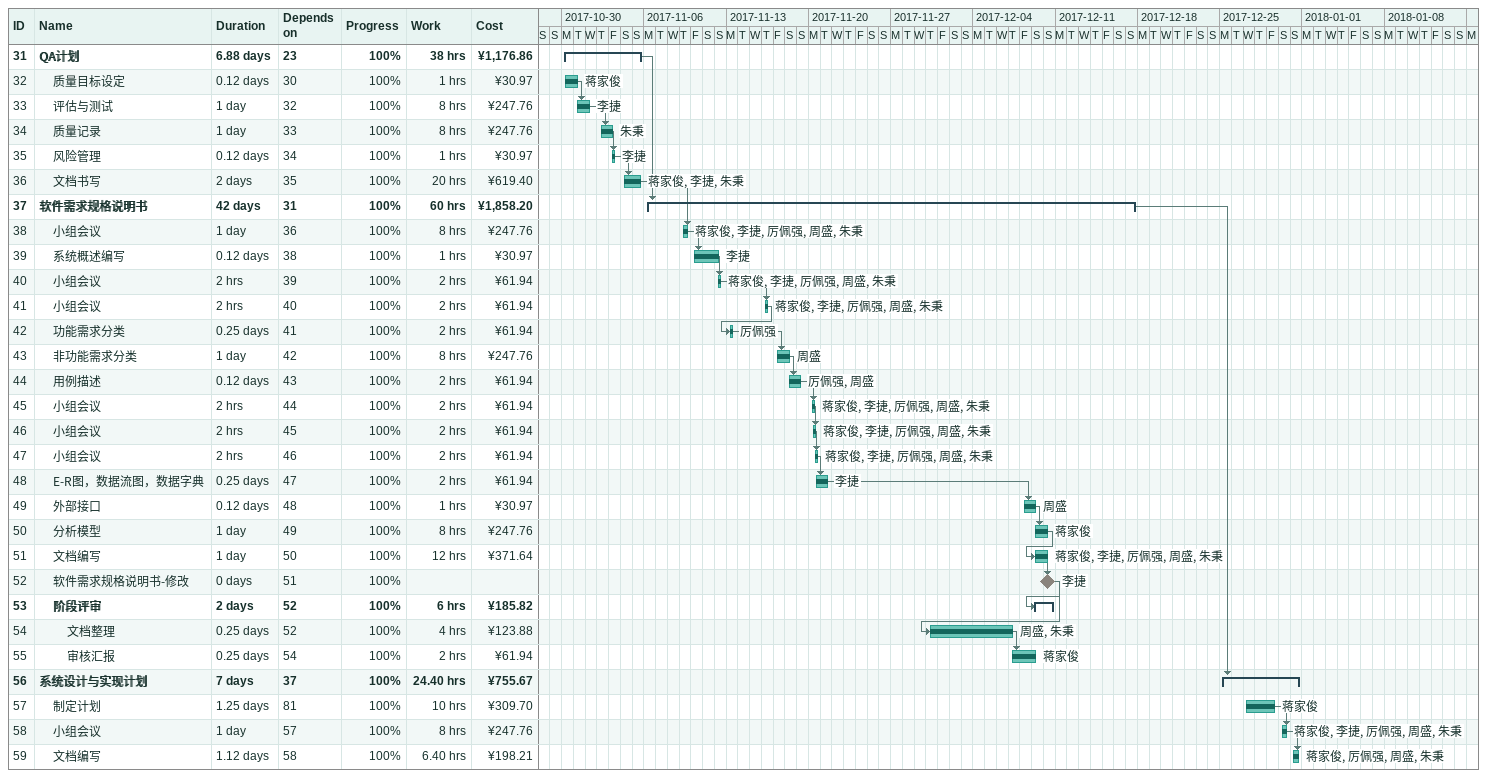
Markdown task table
| ID | Level | Task | Duration | Start | Finish | Predecessors | Resources | % complete | Work (h) | Cost (¥) |
|---|---|---|---|---|---|---|---|---|---|---|
| 31 | 1 | **QA计划** | 6.88d | 2017-10-30 | 2017-11-05 | 23 |  | 100 | 38 | 1176.86 |
| 32 | 2 | 质量目标设定 | 0.12d | 2017-10-30 | 2017-10-31 | 30 | 蒋家俊 | 100 | 1 | 30.97 |
| 33 | 2 | 评估与测试 | 1d | 2017-10-31 | 2017-11-01 | 32 | 李捷 | 100 | 8 | 247.76 |
| 34 | 2 | 质量记录 | 1d | 2017-11-02 | 2017-11-03 | 33 | 朱秉 | 100 | 8 | 247.76 |
| 35 | 2 | 风险管理 | 0.12d | 2017-11-03 | 2017-11-03 | 34 | 李捷 | 100 | 1 | 30.97 |
| 36 | 2 | 文档书写 | 2d | 2017-11-04 | 2017-11-05 | 35 | 蒋家俊, 李捷, 朱秉 | 100 | 20 | 619.40 |
| 37 | 1 | **软件需求规格说明书** | 42d | 2017-11-06 | 2017-12-17 | 31 |  | 100 | 60 | 1858.20 |
| 38 | 2 | 小组会议 | 1d | 2017-11-09 | 2017-11-09 | 36 | 蒋家俊, 李捷, 厉佩强, 周盛, 朱秉 | 100 | 8 | 247.76 |
| 39 | 2 | 系统概述编写 | 0.12d | 2017-11-10 | 2017-11-12 | 38 | 李捷 | 100 | 1 | 30.97 |
| 40 | 2 | 小组会议 | 2h | 2017-11-12 | 2017-11-12 | 39 | 蒋家俊, 李捷, 厉佩强, 周盛, 朱秉 | 100 | 2 | 61.94 |
| 41 | 2 | 小组会议 | 2h | 2017-11-16 | 2017-11-16 | 40 | 蒋家俊, 李捷, 厉佩强, 周盛, 朱秉 | 100 | 2 | 61.94 |
| 42 | 2 | 功能需求分类 | 0.25d | 2017-11-13 | 2017-11-13 | 41 | 厉佩强 | 100 | 2 | 61.94 |
| 43 | 2 | 非功能需求分类 | 1d | 2017-11-17 | 2017-11-18 | 42 | 周盛 | 100 | 8 | 247.76 |
| 44 | 2 | 用例描述 | 0.12d | 2017-11-18 | 2017-11-19 | 43 | 厉佩强, 周盛 | 100 | 2 | 61.94 |
| 45 | 2 | 小组会议 | 2h | 2017-11-20 | 2017-11-20 | 44 | 蒋家俊, 李捷, 厉佩强, 周盛, 朱秉 | 100 | 2 | 61.94 |
| 46 | 2 | 小组会议 | 2h | 2017-11-20 | 2017-11-20 | 45 | 蒋家俊, 李捷, 厉佩强, 周盛, 朱秉 | 100 | 2 | 61.94 |
| 47 | 2 | 小组会议 | 2h | 2017-11-20 | 2017-11-20 | 46 | 蒋家俊, 李捷, 厉佩强, 周盛, 朱秉 | 100 | 2 | 61.94 |
| 48 | 2 | E-R图，数据流图，数据字典 | 0.25d | 2017-11-20 | 2017-11-21 | 47 | 李捷 | 100 | 2 | 61.94 |
| 49 | 2 | 外部接口 | 0.12d | 2017-12-08 | 2017-12-09 | 48 | 周盛 | 100 | 1 | 30.97 |
| 50 | 2 | 分析模型 | 1d | 2017-12-09 | 2017-12-10 | 49 | 蒋家俊 | 100 | 8 | 247.76 |
| 51 | 2 | 文档编写 | 1d | 2017-12-09 | 2017-12-10 | 50 | 蒋家俊, 李捷, 厉佩强, 周盛, 朱秉 | 100 | 12 | 371.64 |
| 52 | 2 | 软件需求规格说明书-修改 | 0d | 2017-12-10 | 2017-12-10 | 51 | 李捷 | 100 |  |  |
| 53 | 2 | **阶段评审** | 2d | 2017-12-09 | 2017-12-10 | 52 |  | 100 | 6 | 185.82 |
| 54 | 3 | 文档整理 | 0.25d | 2017-11-30 | 2017-12-07 | 52 | 周盛, 朱秉 | 100 | 4 | 123.88 |
| 55 | 3 | 审核汇报 | 0.25d | 2017-12-07 | 2017-12-09 | 54 | 蒋家俊 | 100 | 2 | 61.94 |
| 56 | 1 | **系统设计与实现计划** | 7d | 2017-12-25 | 2017-12-31 | 37 |  | 100 | 24.40 | 755.67 |
| 57 | 2 | 制定计划 | 1.25d | 2017-12-27 | 2017-12-29 | 81 | 蒋家俊 | 100 | 10 | 309.70 |
| 58 | 2 | 小组会议 | 1d | 2017-12-30 | 2017-12-30 | 57 | 蒋家俊, 李捷, 厉佩强, 周盛, 朱秉 | 100 | 8 | 247.76 |
| 59 | 2 | 文档编写 | 1.12d | 2017-12-31 | 2017-12-31 | 58 | 蒋家俊, 厉佩强, 周盛, 朱秉 | 100 | 6.40 | 198.21 |
